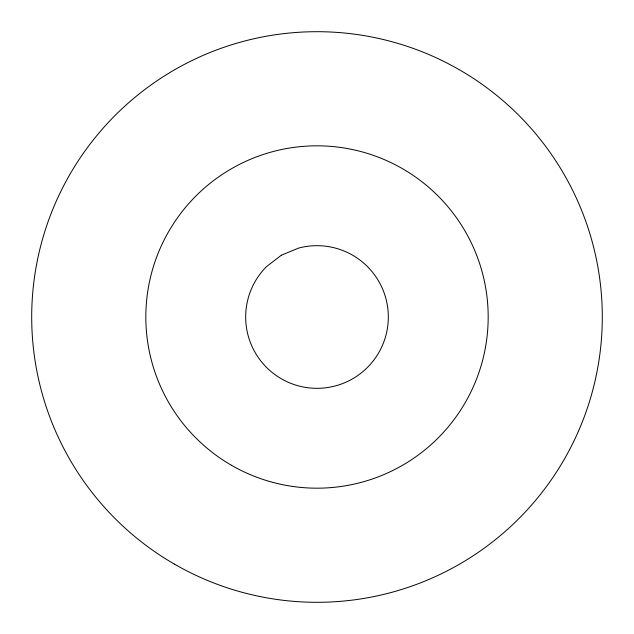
<?xml version="1.0" encoding="UTF-8"?>
<svg xmlns="http://www.w3.org/2000/svg" width="634" height="634" viewBox="0 0 634 634"><rect width="100%" height="100%" fill="white"/><g stroke="black" fill="none" stroke-linecap="round" stroke-linejoin="round"><path stroke-width="0.95" d="M281.337 255.233L266.565 266.565A71.325 71.325 0 0 0 286.853 381.644A71.325 71.325 0 0 0 388.056 323.213A71.325 71.325 0 0 0 298.543 248.108L281.337 255.233M174.35 564.078A285.3 285.3 0 0 0 602.3 317A285.3 285.3 0 0 0 174.35 69.922A285.3 285.3 0 0 0 174.35 564.078M231.41 465.245A171.18 171.18 0 0 0 488.18 317A171.18 171.18 0 0 0 231.41 168.755A171.18 171.18 0 0 0 231.41 465.245"/></g></svg>
